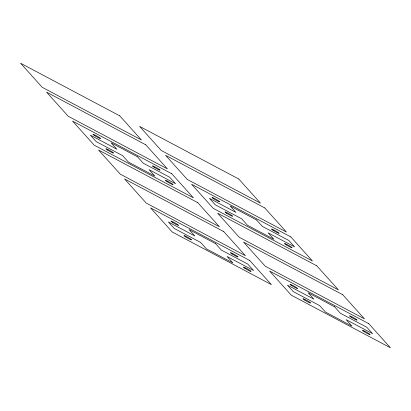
<?xml version="1.0" encoding="UTF-8"?>
<svg xmlns="http://www.w3.org/2000/svg" width="411" height="411" viewBox="0 0 411 411"><rect width="100%" height="100%" fill="white"/><g stroke="black" fill="none" stroke-linecap="round" stroke-linejoin="round"><path stroke-width="0.62" d="M119.75 115.845L20.55 63.207L42.215 87.317L141.415 139.961L119.75 115.845M238.786 179.016L139.591 126.377L161.256 150.488L260.456 203.126L238.786 179.016M145.746 144.78L46.551 92.141L68.216 116.251L167.416 168.89L145.746 144.78M264.787 207.945L165.587 155.307L187.252 179.422L286.452 232.061L264.787 207.945M171.747 173.714L72.547 121.075L94.217 145.186L193.411 197.825L171.747 173.714M290.788 236.88L191.588 184.241L213.252 208.351L312.452 260.99L290.788 236.88M137.541 156.822L111.088 142.787L116.868 149.219L90.415 135.178L96.189 141.61L122.642 155.646L128.422 162.078L154.875 176.114L149.095 169.681L175.548 183.722L169.774 177.29L143.321 163.254L137.541 156.822M256.582 219.993L230.129 205.952L235.904 212.384L209.451 198.349L215.23 204.776L241.683 218.811L247.458 225.243L273.911 239.279L268.136 232.852L294.589 246.888L288.81 240.456L262.357 226.42L256.582 219.993M197.748 202.649L98.548 150.01L120.212 174.12L219.412 226.759L197.748 202.649M316.783 265.814L217.589 213.175L239.253 237.286L338.453 289.925L316.783 265.814M223.748 231.578L124.548 178.939L146.213 203.055L245.413 255.693L223.748 231.578M342.784 294.749L243.584 242.11L265.254 266.22L364.449 318.859L342.784 294.749M249.744 260.512L150.544 207.874L172.214 231.984L271.409 284.623L249.744 260.512M368.785 323.683L269.585 271.039L291.25 295.155L390.45 347.793L368.785 323.683M215.539 243.625L189.086 229.585L194.865 236.017L168.412 221.981L174.187 228.408L200.64 242.444L206.42 248.876L232.873 262.912L227.093 256.485L253.546 270.52L247.771 264.088L221.318 250.052L215.539 243.625M334.58 306.791L308.127 292.755L313.901 299.182L287.448 285.147L293.228 291.574L319.681 305.614L325.455 312.041L351.908 326.082L346.134 319.65L372.587 333.686L366.807 327.259L340.354 313.223L334.58 306.791M94.561 135.609A4.423 0.411 29.4 0 0 100.572 138.599A4.423 0.411 29.4 0 0 95.033 135.065A4.423 0.411 29.4 0 0 94.561 135.609M107.564 150.077A4.423 0.411 29.4 0 0 113.57 153.067A4.423 0.411 29.4 0 0 108.031 149.527A4.423 0.411 29.4 0 0 107.564 150.077M154.079 167.195A4.423 0.411 29.4 0 0 160.09 170.185A4.423 0.411 29.4 0 0 154.551 166.645A4.423 0.411 29.4 0 0 154.079 167.195M167.082 181.662A4.423 0.411 29.4 0 0 173.088 184.652A4.423 0.411 29.4 0 0 167.549 181.112A4.423 0.411 29.4 0 0 167.082 181.662M213.602 198.775A4.423 0.411 29.4 0 0 219.608 201.77A4.423 0.411 29.4 0 0 214.069 198.23A4.423 0.411 29.4 0 0 213.602 198.775M226.6 213.242A4.423 0.411 29.4 0 0 232.611 216.237A4.423 0.411 29.4 0 0 227.072 212.698A4.423 0.411 29.4 0 0 226.6 213.242M273.12 230.36A4.423 0.411 29.4 0 0 279.131 233.35A4.423 0.411 29.4 0 0 273.592 229.816A4.423 0.411 29.4 0 0 273.12 230.36M286.118 244.828A4.423 0.411 29.4 0 0 292.129 247.818A4.423 0.411 29.4 0 0 286.59 244.278A4.423 0.411 29.4 0 0 286.118 244.828M172.558 222.408A4.423 0.411 29.4 0 0 178.569 225.403A4.423 0.411 29.4 0 0 173.031 221.863A4.423 0.411 29.4 0 0 172.558 222.408M185.561 236.875A4.423 0.411 29.4 0 0 191.567 239.87A4.423 0.411 29.4 0 0 186.029 236.33A4.423 0.411 29.4 0 0 185.561 236.875M232.076 253.993A4.423 0.411 29.4 0 0 238.087 256.983A4.423 0.411 29.4 0 0 232.549 253.448A4.423 0.411 29.4 0 0 232.076 253.993M245.079 268.46A4.423 0.411 29.4 0 0 251.085 271.45A4.423 0.411 29.4 0 0 245.552 267.91A4.423 0.411 29.4 0 0 245.079 268.46M291.599 285.578A4.423 0.411 29.4 0 0 297.605 288.568A4.423 0.411 29.4 0 0 292.067 285.029A4.423 0.411 29.4 0 0 291.599 285.578M304.597 300.045A4.423 0.411 29.4 0 0 310.608 303.035A4.423 0.411 29.4 0 0 305.07 299.496A4.423 0.411 29.4 0 0 304.597 300.045M351.117 317.158A4.423 0.411 29.4 0 0 357.128 320.154A4.423 0.411 29.4 0 0 351.59 316.614A4.423 0.411 29.4 0 0 351.117 317.158M364.115 331.626A4.423 0.411 29.4 0 0 370.126 334.621A4.423 0.411 29.4 0 0 364.588 331.081A4.423 0.411 29.4 0 0 364.115 331.626"/></g></svg>
